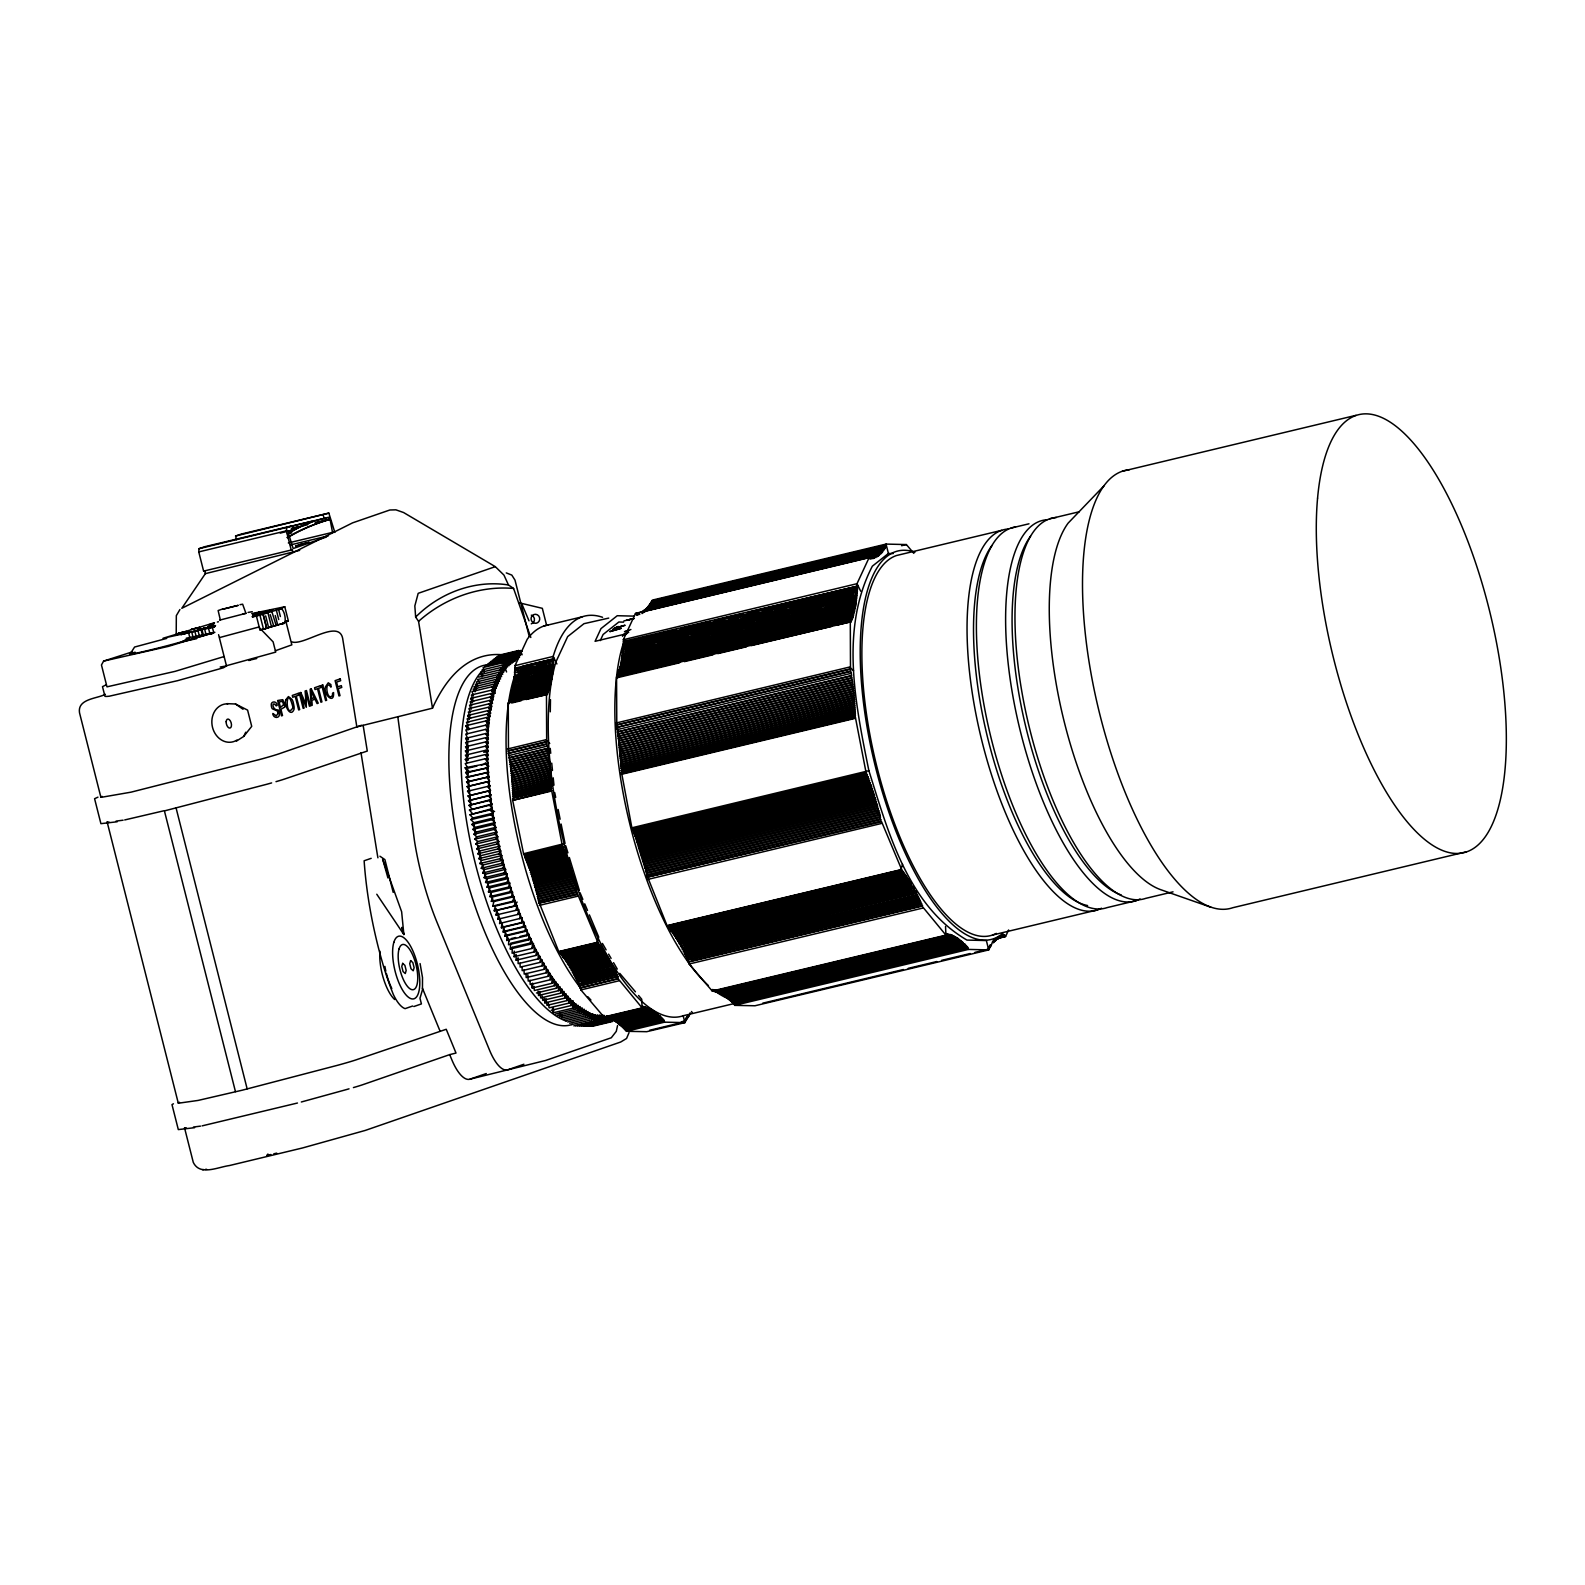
<?xml version="1.0" encoding="UTF-8"?>
<svg xmlns="http://www.w3.org/2000/svg" width="1585" height="1585" viewBox="0 0 1585 1585"><rect width="100%" height="100%" fill="white"/><g stroke="black" fill="none" stroke-linecap="round" stroke-linejoin="round"><path stroke-width="1.5" d="M516.135 960.193L518.097 957.815L518.136 963.66L538.226 958.866L538.187 953.001L536.205 955.379L516.135 960.193L516.155 954.447L514.115 956.706L514.214 951.099M536.205 955.379L536.225 949.653L534.185 951.911L514.115 956.706M546.468 693.834L546.667 741.621L508.468 750.755L508.27 702.967L547.499 694.408L546.944 692.645L508.745 701.798L509.32 703.542L508.27 702.967M534.185 951.911L534.284 946.285L532.184 948.424L512.094 953.219L512.371 947.355L532.441 942.56L532.184 948.424L533.57 943.729M850.293 621.082L850.491 668.87L616.783 724.84L616.565 677.053L851.323 621.677L850.769 619.913L617.06 675.864L617.615 677.627L679.628 662.768M550.272 711.823L550.47 699.639M571.789 1024.544L591.859 1019.749L591.958 1014.142L593.919 1021.057L573.829 1025.852M974.973 952.367L989.298 948.959L988.545 947.592L988.723 949.91L968.395 949.415L967.623 947.018L967.425 948.345L733.697 1004.315L733.914 1002.968L734.667 1005.365L754.995 1005.762L988.723 949.91L986.365 940.539L966.949 940.083C907.65 905.471 888.254 832.066 868.877 770.706C855.504 704.394 839.693 629.304 872.344 566.182L888.412 553.462L893.266 553.561M569.728 1023.236L589.818 1018.442L589.977 1012.874L591.859 1019.749M567.688 1021.949L587.758 1017.134L587.995 1011.606L589.818 1018.442M565.627 1020.641L585.697 1015.827L586.014 1010.358L587.758 1017.134M510.311 948.979L510.647 943.253L530.717 938.459L530.381 944.184L510.311 948.979L512.371 947.355M563.567 1019.333L583.656 1014.519L584.033 1009.09L585.697 1015.827M506.744 940.48L526.814 935.685L527.27 930.256L507.18 935.051L506.744 940.48L508.924 939.152L508.527 944.739L528.597 939.925L528.994 934.358L520.078 936.477M561.823 1014.44L561.526 1018.026L581.596 1013.211L582.052 1007.822L583.656 1014.519M533.927 986.326L534.363 990.506L554.433 985.711L553.799 979.431L552.333 983.235L532.263 988.03L532.699 983.116M552.769 978.321L552.333 983.235L551.818 976.538L550.312 979.748L530.242 984.543L529.945 980.184M504.941 936.24L505.457 930.95L525.546 926.135L525.031 931.445L504.941 936.24L507.18 935.051M559.822 1013.152L559.465 1016.718L579.555 1011.904L580.07 1006.574L581.596 1013.211M503.158 932L503.733 926.849L523.803 922.034L523.228 927.185L503.158 932L505.457 930.95M557.425 1015.41L577.495 1010.616L578.089 1005.306L579.555 1011.904M555.364 1014.103L575.434 1009.308L576.108 1004.058L577.495 1010.616M501.375 927.74L502.009 922.747L499.592 923.5L500.285 918.646L497.789 919.26L498.562 914.545L496.006 915.001L496.818 910.444L516.908 905.629L516.096 910.206L518.632 909.731L517.879 914.446L520.356 913.832L519.662 918.706L522.079 917.933L521.445 922.945L501.375 927.74L503.733 926.849M553.799 1009.328L553.304 1012.795L573.394 1008.001L574.107 1002.79L575.434 1009.308M576.742 889.997L538.543 899.131L538.286 900.914L576.464 891.761L575.672 885.559L537.473 894.713L530.579 870.858L525.111 857.743L525.348 856.475L563.547 847.341L563.289 848.589L525.111 857.743M576.207 887.778L538.028 896.912L537.473 894.713M538.543 899.131L538.028 896.912M575.672 885.559L574.285 882.825L536.106 891.979M880.567 817.266L646.858 873.216L646.581 874.979L880.289 819.029L879.497 812.828L645.788 868.778L638.874 844.924L633.406 831.808L633.663 830.56L867.371 774.589L867.114 775.858L633.406 831.808M880.032 815.047L646.323 870.997L645.788 868.778M646.858 873.216L646.323 870.997M879.497 812.828L878.13 810.093L644.402 866.044M538.781 903.153L539.058 901.35L577.237 892.216L576.98 894.019L538.781 903.153L577.733 894.435L597.822 942.223L597.981 943.967L559.782 953.1L559.624 951.357L597.822 942.223M589.382 914.882L598.714 937.032L597.03 942.699L558.851 951.812L539.554 903.569M574.285 882.825L573.116 878.407L534.918 887.541M647.096 877.218L647.354 875.435L881.082 819.485L880.804 821.268L647.096 877.218L881.577 821.704L901.647 869.491L901.806 871.235L668.077 927.185L667.939 925.442L901.647 869.491M902.539 864.3L900.855 869.967L667.166 925.898L647.849 877.654M878.13 810.093L876.941 805.655L643.233 861.606M573.116 878.407L572.502 876.188L534.303 885.341M683.115 1015.609L684.898 1022.642L664.551 1022.147L663.798 1019.769L663.58 1021.097L625.401 1030.23L625.599 1028.903L626.372 1031.3L646.7 1031.696L684.898 1022.642L685.255 1019.333L686.008 1020.7L681.253 1021.83M876.941 805.655L876.327 803.456L642.618 859.407M572.502 876.188L571.868 873.989L533.669 883.142M876.327 803.456L875.693 801.257L641.984 857.208M571.868 873.989L571.234 871.809L533.036 880.943M875.693 801.257L875.059 799.078L641.331 855.028M571.234 871.809L570.56 869.63L532.382 878.783M663.58 1021.097L662.827 1018.719L662.609 1020.066L624.431 1029.2L624.648 1027.872L625.401 1030.23M967.425 948.345L966.652 945.987L966.454 947.335L732.726 1003.285L732.944 1001.938L733.697 1004.315M875.059 799.078L874.405 796.898L640.677 852.849M570.56 869.63L569.907 867.47L531.708 876.604M874.405 796.898L873.731 794.719L640.023 850.689M569.907 867.47L569.213 865.311L531.034 874.445M873.731 794.719L873.038 792.579L639.33 848.53M662.609 1020.066L661.876 1017.728L661.658 1019.076L623.46 1028.229L623.678 1026.882L624.431 1029.2M966.454 947.335L965.701 944.997L965.483 946.344L731.755 1002.295L731.993 1000.947L732.726 1003.285M569.213 865.311L568.52 863.171L530.321 872.305M873.038 792.579L872.344 790.439L638.636 846.39M568.52 863.171L567.806 861.031L529.628 870.185M661.658 1019.076L660.905 1016.778L660.687 1018.125L622.489 1027.278L622.727 1025.911L623.46 1028.229M964.512 945.393L962.828 942.243L962.59 943.63L728.862 999.58L729.12 998.193L729.833 1000.432L964.75 944.046L964.512 945.393L730.804 1001.344L731.022 999.996L731.755 1002.295M872.344 790.439L871.631 788.3L637.923 844.25M567.806 861.031L567.093 858.931L528.895 868.065M871.631 788.3L870.918 786.18L637.21 842.15M659.717 1017.233L658.052 1014.142L657.795 1015.529L619.596 1024.683L619.854 1023.296L620.567 1025.495L659.954 1015.866L659.717 1017.233L621.518 1026.367L621.756 1025L622.489 1027.278M729.833 1000.432L730.071 999.065L730.804 1001.344M567.093 858.931L566.36 856.831L528.162 865.965M870.918 786.18L870.185 784.099L636.477 840.05M620.567 1025.495L620.805 1024.128L621.518 1026.367M566.36 856.831L565.607 854.751L527.409 863.884M551.204 1010.319L571.293 1005.524L572.106 1000.967L573.394 1008.001L573.057 1000.63M870.185 784.099L869.432 781.999L635.724 837.95M962.59 943.63L961.877 941.411L961.62 942.798L727.911 998.748L728.149 997.361L728.862 999.58M565.607 854.751L564.854 852.671L526.656 861.824M869.432 781.999L868.679 779.939L634.951 835.889M657.795 1015.529L657.082 1013.35L656.824 1014.757L618.645 1023.89L618.903 1022.484L619.596 1024.683M961.62 942.798L960.926 940.618L960.668 942.005L726.94 997.956L727.198 996.569L734.37 994.845M564.854 852.671L564.082 850.63L525.883 859.763M868.679 779.939L867.906 777.898L634.198 833.849M656.824 1014.757L656.15 1012.597L655.873 1014.004L617.674 1023.157L617.952 1021.731L618.645 1023.89M960.668 942.005L959.975 939.865L959.698 941.272L725.989 997.223L726.247 995.816L726.94 997.956M655.873 1014.004L655.199 1011.884L654.922 1013.31L616.723 1022.444L617.001 1021.017L617.674 1023.157M959.698 941.272L959.024 939.132L958.747 940.559L725.038 996.509L725.316 995.083L725.989 997.223M564.082 850.63L563.289 848.589M654.922 1013.31L654.248 1011.21L653.971 1012.637L615.773 1021.79L616.07 1020.344L616.723 1022.444M953.318 939.608L958.093 938.459L957.796 939.905L724.087 995.856L724.365 994.409L725.038 996.509M867.906 777.898L867.114 775.858M548.351 1003.265L549.103 1007.842L569.173 1003.047L570.065 998.57L571.293 1005.524M653.971 1012.637L653.317 1010.576L653.02 1012.023L614.841 1021.176L615.119 1019.71L615.773 1021.79M957.796 939.905L957.142 937.825L956.845 939.291L723.136 995.241L723.434 993.775L724.087 995.856M653.02 1012.023L652.386 1009.982L652.089 1011.448L613.89 1020.601L614.188 1019.115L614.841 1021.176M956.845 939.291L956.211 937.25L955.913 938.716L722.205 994.667L722.502 993.201L723.136 995.241M652.089 1011.448L651.455 1009.427L651.138 1010.913L612.959 1020.066L613.256 1018.58L613.89 1020.601M955.913 938.716L955.279 936.695L954.982 938.181L721.254 994.132L721.571 992.646L722.205 994.667M651.138 1010.913L650.524 1008.912L650.207 1010.418L612.028 1019.571L612.325 1018.065L612.959 1020.066M954.051 937.686L953.437 935.725L953.12 937.25L719.392 993.201L719.709 991.675L720.323 993.636L954.051 937.686L954.348 936.18L954.982 938.181M649.295 1009.982L648.681 1008.04L648.364 1009.566L610.166 1018.719L610.502 1017.174L611.097 1019.115L649.295 1009.982L649.592 1008.456L650.207 1010.418M525.348 856.475L523.565 853.74L512.688 800.366L551.639 790.499L550.887 789.251L512.688 798.384L513.461 799.652M524.318 855.722L562.497 846.588L551.639 790.499M633.663 830.56L631.88 827.806L621.756 773.718L855.484 717.767L854.711 716.499L621.003 772.47L621.756 773.718M648.364 1009.566L647.77 1007.644L647.453 1009.209L609.254 1018.362L609.591 1016.797L610.166 1018.719M714.855 991.596L715.192 989.991L715.746 991.834L949.474 935.883L948.028 933.823L947.691 935.467L713.963 991.417L714.32 989.773L714.855 991.596L951.614 934.912L951.277 936.477L717.569 992.428L717.886 990.863L718.481 992.785L952.189 936.834L952.526 935.289L953.12 937.25M718.481 992.785L718.798 991.239L719.392 993.201M632.613 829.807L866.321 773.856L855.484 717.767M647.453 1009.209L645.967 1007.03L645.63 1008.615L607.451 1017.768L607.788 1016.163L608.343 1018.046L647.215 1009.031M608.343 1018.046L608.68 1016.46L609.254 1018.362M584.984 1026.109L605.074 1021.315L604.777 1017.134L642.975 1008.06L643.332 1006.396L643.867 1008.199L605.668 1017.352M643.867 1008.199L644.203 1006.554L644.738 1008.397L606.56 1017.53M644.738 1008.397L645.095 1006.772L645.63 1008.615M947.691 935.467L947.156 933.664L946.8 935.328L713.091 991.279L713.448 989.615L713.963 991.417M949.474 935.883L949.811 934.278L950.366 936.16L716.658 992.111M950.366 936.16L950.703 934.575L951.277 936.477M546.29 1000.848L547.003 1005.365L567.073 1000.571L568.044 996.173L569.173 1003.047M617.595 1025.455L616.268 1031.379L611.295 1037.759L545.656 1060.464L470.012 1079.167A38.535 13.928 76.5 0 1 451.765 1059.632L449.704 1054.619L362.886 1084.655A48.323 1.605 -14.2 0 1 353.415 1087.587M494.223 910.761L495.273 906.105L515.343 901.31L514.293 905.966L494.223 910.761L496.818 910.444M642.975 1008.06L642.46 1006.277L642.103 1007.882L603.925 1016.956L604.281 1015.41L604.796 1017.194M629.027 1032.667L626.57 1038.472L620.726 1041.999L365.283 1130.422L302.537 1147.956L229.528 1165.53C217.64 1167.135 199.829 1176.169 193.271 1162.34L184.573 1128.005M946.8 935.328L946.285 933.545L945.928 935.15L712.22 991.021L712.576 989.496L713.091 991.279M567.073 1000.571L566.004 993.775L564.973 998.094L544.883 1002.889L545.933 998.59M492.776 906.045L493.886 901.548L513.956 896.734L512.866 901.231L492.776 906.045L495.273 906.105M491.35 901.31L492.479 896.971L512.569 892.177L511.42 896.516L491.35 901.31L493.886 901.548M542.169 996.014L542.783 1000.412L562.853 995.618L563.963 991.398L564.973 998.094M540.109 993.577L540.683 997.936L560.753 993.141L561.942 989L562.853 995.618M489.904 896.595L491.092 892.414L511.182 887.62L509.974 891.78L489.904 896.595L492.479 896.971M560.753 993.141L559.901 986.603L558.653 990.665L538.563 995.459L539.831 991.417M488.457 891.88L489.706 887.858L509.776 883.043L508.547 887.065L488.457 891.88L491.092 892.414M487.031 887.144L488.319 883.301L508.389 878.486L507.101 882.35L487.031 887.144L489.706 887.858M536.463 992.983L556.553 988.188L557.861 984.206L558.653 990.665M554.433 985.711L555.84 981.808L556.553 988.188M485.585 882.429L486.932 878.724L507.002 873.929L505.674 877.614L485.585 882.429L488.319 883.301M484.158 877.694L485.545 874.167L505.615 869.353L504.228 872.899L484.158 877.694L486.932 878.724M482.712 872.978L484.158 869.61L504.228 864.796L502.782 868.164L482.712 872.978L485.545 874.167M602.558 617.298A209.418 75.684 76.5 0 0 553.185 656.428L553.858 658.805L515.66 667.959L515.006 665.66L527.191 639.31A209.418 75.684 76.5 0 1 548.271 624.866M481.265 868.263L482.751 865.034L502.841 860.239L501.355 863.449L481.265 868.263L484.158 869.61M676.438 629.463L623.955 642.024L623.321 639.726L635.486 613.395L874.841 556.058L875.792 557.623L876.366 555.265L641.885 611.632L642.083 613.573M600.239 640.637L603.092 634.495L618.843 622.013L623.598 622.132M625.441 639.666L622.509 646.026A202.325 73.128 76.5 0 0 708.416 985.573M993.636 939.41L1005.564 936.557L1008.615 929.979M236.442 741.126L243.714 736.431L245.754 732.211M527.845 974.636L528.221 981.075L548.311 976.261L549.856 973.19L550.312 979.748M129.95 654.288L134.586 647.037L166.722 638.398M526.002 973.368L526.2 977.588L546.29 972.794L547.915 969.822L548.311 976.261M132.407 651.831L103.6 661.104L101.46 664.987L106.987 686.84L175.123 671.347L224.119 656.547M479.839 863.528L481.582 860.397L501.672 855.603L499.909 858.733L479.839 863.528L482.751 865.034M524.021 969.98L524.199 974.101L544.269 969.307L545.973 966.454L546.29 972.794M481.582 860.397L478.848 858.654L480.631 855.682L500.702 850.887L497.928 848.966L477.858 853.78L480.631 855.682M478.848 858.654L498.918 853.839L500.702 850.887M522.059 966.573L522.178 970.634L542.248 965.82L544.012 963.105L544.269 969.307M477.858 853.78L479.68 850.986L499.75 846.172L496.937 844.092L476.867 848.906L479.68 850.986M497.928 848.966L499.75 846.172M299.664 550.371L205.357 573.651L181.799 608.303L352.603 522.852L389.851 509.994L395.913 509.835L403.581 512.53L495.293 566.657L503.951 575.097L508.468 584.964L513.58 588.451L530.817 637.487M520.078 963.165L520.157 967.147L540.247 962.353L542.07 959.737L542.248 965.82M476.867 848.906L478.71 846.271L498.799 841.457L495.946 839.218L475.876 844.012L478.71 846.271M496.937 844.092L498.799 841.457M267.924 1154.019L266.755 1155.623L270.876 1154.514M517.146 902.063L514.293 905.966L516.908 905.629M475.876 844.012L477.759 841.556L497.829 836.741L494.956 834.344L474.886 839.139L477.759 841.556M495.946 839.218L497.829 836.741M538.226 958.866L540.128 956.369L540.247 962.353M243.714 736.431L251.718 726.346L247.597 710.12L235.511 703.998L226.972 703.661M257.662 613.87L258.85 613.435L252.629 615.416M474.886 839.139L476.808 836.84L496.878 832.026L493.965 829.45L473.895 834.265L476.808 836.84M494.956 834.344L496.878 832.026M473.895 834.265L475.837 832.125L495.927 827.33L492.975 824.576L472.905 829.391L475.837 832.125M493.965 829.45L495.927 827.33M1104.19 485.624L1068.112 523.149A195.847 70.79 76.5 0 0 1064.704 723.671A195.847 70.79 76.5 0 0 1160.874 889.74L1210.861 907.214M179.917 609.532L176.331 615.634L176.212 635.03M472.905 829.391L474.886 827.41L494.956 822.615L491.984 819.703L471.914 824.497L474.886 827.41M492.975 824.576L494.956 822.615M512.569 792.341L550.748 783.188L551.54 784.535L513.362 793.689L512.569 792.341L551.481 782.514L550.669 781.147L512.49 790.281L513.282 791.648M512.629 794.382L550.807 785.229L551.6 786.556L513.401 795.69L513.362 793.689M512.668 796.383L550.847 787.25L551.639 788.538L513.441 797.671L513.401 795.69M620.864 766.407L854.592 710.456L855.385 711.804L621.657 767.754L620.864 766.407L855.306 709.783L854.493 708.416L620.785 764.366L621.597 765.733M620.924 768.448L854.652 712.497L855.424 713.805L621.716 769.755L621.657 767.754M620.963 770.468L854.691 714.518L855.464 715.806L621.736 771.756L621.716 769.755M512.49 790.281L551.382 780.474L550.57 779.067L512.391 788.22L513.203 789.607M620.785 764.366L855.207 707.742L854.394 706.335L620.686 762.286L621.498 763.693M512.391 788.22L551.283 778.413L550.451 776.987L512.272 786.12L513.084 787.547M620.686 762.286L855.108 705.682L854.295 704.255L620.567 760.206L621.399 761.632M512.272 786.12L551.144 776.333L550.312 774.887L512.133 784.02L512.965 785.486M620.567 760.206L854.989 703.601L854.156 702.155L620.428 758.106L621.261 759.552M580.031 988.01L618.229 978.876L617.952 976.479L579.753 985.612L580.031 988.01L616.407 978.916M618.229 978.876L642.103 1007.882L641.707 999.204L638.577 995.499M688.346 962.095L922.054 906.125L921.777 903.727L688.068 959.678L689.178 963.997L712.22 991.021M922.054 906.125L945.928 935.15L945.532 926.452M512.133 784.02L551.005 774.253L550.173 772.767L511.975 781.9L512.807 783.386M620.428 758.106L854.83 701.501L853.998 700.035L620.27 755.986L621.122 757.452M511.975 781.9L550.847 772.133L549.995 770.627L511.796 779.78L512.648 781.286M620.27 755.986L854.672 699.401L853.82 697.895L620.111 753.846L620.963 755.352M511.796 779.78L550.669 770.013L549.797 768.487L511.598 777.641L512.47 779.166M620.111 753.846L854.493 697.281L853.622 695.756L619.913 751.706L620.765 753.232M511.598 777.641L550.451 767.893L549.579 766.328L511.4 775.481L512.272 777.026M619.913 751.706L854.295 695.161L853.423 693.596L619.695 749.546L620.567 751.112M577.455 982.423L615.654 973.289L615.376 970.971L577.198 980.124L579.753 985.612M579.179 986.128L617.952 976.479M687.494 960.193L921.202 904.242L920.925 901.885L687.216 957.835L688.068 959.678M263.368 629.225L266.518 628.373L263.268 614.227L252.887 616.961M511.4 775.481L550.233 765.753L549.361 764.168L511.162 773.302L512.054 774.887M471.914 824.497L473.935 822.714L494.005 817.9L490.993 814.829L470.923 819.623L473.935 822.714M491.984 819.703L494.005 817.9M619.695 749.546L854.077 693.002L853.186 691.417L619.477 747.367L620.349 748.952M511.162 773.302L549.995 763.594L549.103 761.989L510.925 771.122L511.816 772.727M619.477 747.367L853.839 690.862L852.928 689.237L619.22 745.188L620.111 746.812M578.327 984.265L617.1 974.616L617.377 976.994M686.622 958.331L920.35 902.38L920.073 900.042L686.364 955.993L687.216 957.835M510.925 771.122L549.757 761.434L548.846 759.79L510.647 768.943L511.559 770.568M619.22 745.188L853.582 688.683L852.671 687.058L618.962 743.008L619.874 744.633M291.739 641.826C303.547 646.581 340.458 616.823 342.915 640.043L356.843 726.881L432.487 708.178L418.559 621.34L415.646 617.08C439.659 592.909 474.45 579.654 508.468 584.964M510.647 768.943L549.48 759.255L548.549 757.59L510.37 766.744L511.281 768.388M618.962 743.008L853.305 686.523L852.393 684.859L618.665 740.809L619.596 742.473M615.654 973.289L616.525 975.132M685.77 956.508L919.478 900.557L919.201 898.239L685.493 954.19L686.364 955.993M510.37 766.744L549.183 757.075L548.252 755.391L510.073 764.525L511.004 766.209M618.665 740.809L853.007 684.324L852.076 682.64L618.368 738.59L619.299 740.274M576.583 980.62L614.762 971.466L614.505 969.188L576.306 978.341L577.198 980.124M684.879 954.685L918.607 898.735L918.329 896.456L684.621 952.407L685.493 954.19M510.073 764.525L548.885 754.876L547.934 753.172L509.736 762.306L510.687 764.029M618.368 738.59L852.71 682.144L851.759 680.44L618.051 736.391L619.002 738.095M470.923 819.623L472.964 817.999L493.054 813.184L490.003 809.935L469.933 814.749L472.964 817.999M490.993 814.829L493.054 813.184M575.692 978.837L613.89 969.683L613.633 967.444L575.434 976.578L576.306 978.341M684.007 952.902L917.715 896.952L917.457 894.693L683.729 950.663L684.621 952.407M509.736 762.306L548.549 752.677L547.598 750.953L509.399 760.087L510.37 761.83M618.051 736.391L852.373 679.945L851.422 678.202L617.714 734.152L618.665 735.896M530.381 944.184L532.441 942.56M574.8 977.073L612.999 967.92L612.741 965.721L574.543 974.854L575.434 976.578M683.115 951.139L916.823 895.188L916.566 892.969L682.858 948.92L683.729 950.663M509.399 760.087L548.212 750.478L547.241 748.714L509.043 757.868L510.013 759.611M617.714 734.152L852.037 677.746L851.066 675.983L617.358 731.933L618.328 733.697M418.559 621.34C444.355 598.357 478.928 585.459 513.58 588.451M609.452 964.591L573.651 973.15L574.543 974.854M573.909 975.35L612.741 965.721M680.381 946.027L914.109 890.077L913.871 887.957L680.143 943.907L682.858 948.92M682.204 949.415L916.566 892.969M509.043 757.868L547.855 748.259L547.479 746.059L546.468 744.257L508.29 753.39L509.657 757.412M617.358 731.933L851.68 675.527L851.303 673.308L850.313 671.505L616.585 727.456L617.972 731.477M624.014 634.773L627.184 633.386M608.561 962.907L572.76 971.486L573.651 973.15M572.997 973.646L611.85 964.017L612.087 966.196M681.312 947.711L915.674 891.265L915.932 893.464M572.086 971.962L610.284 962.828L610.027 960.688L571.848 969.842L572.76 971.486M610.284 962.828L611.196 964.492M914.109 890.077L915.02 891.761M571.175 970.317L609.353 961.184L609.115 959.083L570.937 968.217L571.848 969.842M910.563 886.907L679.232 942.302L680.143 943.907M679.47 944.383L913.871 887.957M255.165 614.267L253.937 614.643L256.255 614.128M570.243 968.712L608.422 959.559L608.204 957.498L570.006 966.632L570.937 968.217M909.651 885.322L678.321 940.717L679.232 942.302M678.538 942.778L912.94 886.352L913.178 888.432M528.597 939.925L530.717 938.459M508.29 753.39L547.083 743.841L546.072 742.018L507.874 751.151L508.884 752.974M616.585 727.456L850.907 671.109L849.897 669.266L616.189 725.217L617.179 727.059M569.312 967.127L607.491 957.974L607.273 955.953L569.094 965.087L570.006 966.632M677.607 941.193L911.335 885.242L911.098 883.202L677.389 939.152L678.321 940.717M911.335 885.242L912.267 886.827M568.381 965.562L606.56 956.429L606.342 954.428L568.163 963.561L569.094 965.087M907.789 882.251L676.458 937.646L677.389 939.152M676.676 939.647L911.098 883.202M603.033 953.496L567.232 962.075L568.163 963.561M567.43 964.056L606.342 954.428M674.794 936.636L908.502 880.685L908.304 878.744L674.596 934.694L676.458 937.646M675.745 938.122L910.186 881.676L910.404 883.697M602.082 952.05L566.281 960.609L567.232 962.075M566.499 962.57L605.411 952.942L605.629 954.903M908.502 880.685L909.453 882.171M565.548 961.104L603.726 951.971L603.528 950.049L565.35 959.183L566.281 960.609M603.726 951.971L604.678 953.417M673.843 935.19L907.551 879.219L907.353 877.317L673.645 933.268L674.596 934.694M564.597 959.678L602.775 950.544L602.597 948.662L564.399 957.796L565.35 959.183M672.892 933.763L906.6 877.813L906.422 875.93L672.694 931.881L673.645 933.268M559.782 953.1L598.773 943.432L598.932 945.215L560.753 954.348L560.595 952.585M560.753 954.348L599.724 944.7L599.903 946.483L561.704 955.636L561.546 953.833M562.675 956.944L600.854 947.81L600.695 945.987L562.497 955.121L562.675 956.944L601.646 947.295L601.824 949.157L563.626 958.311L563.448 956.448M668.077 927.185L902.618 870.7L902.776 872.483L669.048 928.434L668.89 926.65M669.048 928.434L903.569 871.948L903.727 873.751L670.019 929.702L669.841 927.899M670.97 931.029L904.698 875.078L904.52 873.236L670.812 929.186L670.97 931.029L905.471 874.563L905.649 876.426L671.941 932.376L671.763 930.514M526.814 935.685L528.994 934.358M222.514 609.016L218.136 610.542L220.275 619.735M214.688 626.551L207.813 628.254L215.025 626.214L212.865 626.947M211.122 634.297L213.599 632.811L181.423 641.866L196.619 638.676M239.989 604.678L242.644 604.202L245.933 613.336L219.582 620.151M280.387 616.525L278.603 609.492C284.052 603.845 288.371 626.194 282.15 623.539L283.14 623.361L260.297 629.958M281.654 608.68L279.911 609.036L284.785 606.778L288.331 620.825L285.399 621.914L287.083 621.578M286.687 621.815L282.863 623.301M218.591 634.693L226.496 665.918L223.426 667.78L177.48 680.698L109.345 696.191A145.404 4.814 -14.2 0 1 104.868 696.013L102.49 686.642L106.274 684.799M252.193 616.723L258.93 614.841L252.926 616.169M199.492 627.442L191.27 629.404M469.933 814.749L492.341 808.568L489.527 805.239L469.457 810.054L472.271 813.363M492.341 808.568L490.003 809.935L494.579 811.52M525.031 931.445L527.27 930.256M469.457 810.054L491.885 804.011L489.052 800.544L468.982 805.358L471.795 808.826M489.527 805.239L491.885 804.011M173.419 1103.794L171.992 1104.626L178.312 1129.59L194.618 1127.688M523.228 927.185L525.546 926.135M468.982 805.358L491.409 799.474L488.576 795.848L468.506 800.643L471.339 804.288M489.052 800.544L491.409 799.474M260.158 612.325C254.749 613.752 267.389 610.383 260.534 612.365M196.976 630.137L209.2 627.066L197.867 629.919M208.626 627.482L215.54 625.58M211.498 626.491L209.557 627.224L214.114 626.016M198.997 629.483L197.907 629.879L201.117 628.987M252.728 614.445L257.463 613.177L252.748 614.168M468.506 800.643L490.954 794.937L488.101 791.133L468.031 795.947L470.884 799.751M488.576 795.848L490.954 794.937M521.445 922.945L523.803 922.034M97.953 797.156L94.585 798.701L100.905 823.665L117.211 821.763M252.867 615.594L257.622 614.207L252.867 615.416M255.918 614.722L252.986 615.594M292.948 552.412L292.274 549.777L203.613 571.115L198.759 551.917L199.036 548.687L204.643 546.746L292.294 525.764L293.245 529.509L288.747 531.054A137.697 128.306 70.9 0 0 280.268 533.135M236.541 539.772L235.59 536.027L241.197 534.086L328.848 513.104L334.851 532.441M292.294 525.764L286.687 527.706L286.39 530.935L291.264 550.134L292.274 549.777M235.59 536.027L328.848 513.104M199.036 548.687L328.689 517.245L329.264 519.504A209.814 195.51 70.9 0 0 287.4 537.751M290.947 530.301L291.521 532.56L288.51 533.61L293.166 548.549L326.451 537.018M287.083 537.414A209.814 195.51 70.9 0 1 327.045 520.276L330.056 519.226L332.533 532.461M203.613 571.115L204.624 570.758L205.357 573.651M296.435 545.656L295.484 545.993L309.333 542.308L298.178 545.062L300.892 544.507M184.494 631.88L179.64 633.049M186.554 631.385L184.355 631.821M257.166 614.564L264.556 612.543L262.258 613.058M266.438 612.028L272.144 610.681L264.338 612.781M105.383 694.289C97.339 698.727 77.209 698.609 79.527 712.834L100.846 797.116M495.293 566.657L418.182 593.325L414.834 605.926L415.646 617.08M250.291 660.053L248.904 660.529M256.77 658.508L249.776 660.133M361.499 725.276L279.158 753.767A48.323 1.605 -14.2 0 1 260.435 759.294L131.02 792.163L102.688 797.077A48.323 1.605 -14.2 0 1 102.094 796.383M363.143 725.316L367.284 751.052L285.478 778.73A48.323 1.605 -14.2 0 1 276.008 781.663M371.187 858.337L364.134 860.774A188.318 68.056 76.5 0 0 384.442 969.307A141.085 50.997 76.5 0 0 393.298 994.389A34.612 12.502 76.5 0 0 405.106 1008.635L412.655 1006.019M868.877 770.706L631.88 827.806M413.863 1006.534L421.412 1003.919L419.985 998.273L422.462 989.793L422.502 977.529L420.084 963.581M449.704 1054.619L456.005 1053.054L446.237 1029.279L356.566 1059.691A48.323 1.605 -14.2 0 1 337.843 1065.219L242.307 1090.183L198.105 1100.426L180.096 1102.982A48.323 1.605 -14.2 0 1 179.501 1102.288M470.012 1079.167L486.278 1073.54M523.902 1064.248L507.834 1069.816A38.535 13.928 76.5 0 1 489.587 1050.28L437.183 922.728A140.253 50.7 76.5 0 1 414.537 841.298L397.815 716.757M268.578 1155.306L269.688 1154.93M632.237 618.923L627.581 620.052M219.582 637.566L258.731 627.046L273.115 641.866L275.711 652.109L226.695 665.66M259.722 612.404C249.974 614.584 267.905 610.364 258.355 612.88M179.244 634.079L176.688 634.614L186.396 632.256L183.028 632.99M196.322 628.135L191.27 629.423M204.782 628.116L203.554 628.433L205.436 628.135M264.18 611.949L260.594 613.038L266.399 611.592L259.722 613.098M468.031 795.947L490.498 790.4L487.625 786.437L490.042 785.863L487.15 781.742L467.06 786.556L469.952 790.657L467.555 791.252L470.428 795.195M488.101 791.133L490.498 790.4M260.614 613.732L261.941 613.316L259.524 613.831L261.505 613.256M213.717 624.648L208.011 626.63L211.439 626.035M271.491 626.867L267.924 612.82L262.813 614.247M275.354 650.761L291.838 644.857L285.914 621.459L288.331 620.825L286.469 621.161M214.53 626.967L163.017 638.26L214.49 622.746M209.557 627.224L212.766 626.352M271.629 782.911A48.323 1.605 -14.2 0 1 266.755 784.278L165.375 810.648M177.48 634.357L181.958 633.247M209.022 627.759L210.805 627.284M256.493 613.514L255.284 613.831M301.328 1101.991L344.163 1090.203A48.323 1.605 -14.2 0 0 349.037 1088.836M252.451 616.605L254.69 615.99M267.172 612.028C260.99 613.791 273.829 610.483 267.29 612.127M628.71 632.336L624.232 633.941L622.489 636.298M297.465 1103.021L202.127 1125.865M196.659 628.254L199.512 627.422M256.116 614.207C261.069 612.84 248.845 615.832 255.086 614.425M214.371 623.202L209.814 624.431M278.722 619.537L276.345 610.166L279.594 609.314L278.603 609.492M282.506 623.559L280.803 624.054M213.579 623.737C215.322 623.361 207.576 624.946 213.163 623.876M275.275 615.535L277.652 624.906L280.169 624.252M276.147 625.461L271.827 611.533L276.345 610.166M277.851 624.966L268.618 627.62L265.666 615.911M257.919 612.88L254.908 613.553L258.276 612.801M255.542 614.168L258.731 613.395L253.382 614.306M179.858 633.921L177.679 634.396M267.33 612.9L271.827 611.533M217.383 622.033L218.453 621.756M255.839 614.247L254.095 614.643M268.519 627.779L264.953 628.71M266.954 612.226L264.814 612.761M515.006 665.66L553.185 656.428L556.89 663.976M507.517 748.992L545.676 739.799L549.737 743.484M293.146 525.745L312.106 521.207M292.155 528.3L299.268 526.596M315.851 522.634L330.056 519.226M291.363 528.578L307.946 524.615M315.039 522.911L329.264 519.504M198.759 551.917L287.42 530.579M288.331 542.942L333.345 532.184M290.471 544.923L328.372 535.849M183.919 631.979L178.015 633.425L183.067 632.375M1122.299 471.28L1356.027 415.329M544.031 625.976L582.21 616.823M885.48 545.042L885.678 547.4L884.925 546.033L651.197 601.983L651.97 603.35L651.772 600.992L885.48 545.042L886.233 546.389L886.035 544.091L906.382 544.566L913.852 553.383M884.351 546.983L884.549 549.282L883.756 547.915L650.048 603.865L650.821 605.232L650.623 602.934L884.351 546.983L885.123 548.351L884.925 546.033M649.632 606.976L649.434 604.737L883.162 548.786L883.955 550.173L883.756 547.915M882.548 549.619L648.82 605.569L649.018 607.768L648.186 606.362L881.914 550.411L882.726 551.818L883.162 548.786M901.607 545.716L906.382 544.566M881.914 550.411L882.092 552.59L881.26 551.164L647.552 607.114L648.384 608.541L648.186 606.362M880.606 551.877L880.784 553.997L879.933 552.551L646.205 608.501L647.076 609.948L646.878 607.828L880.606 551.877L881.458 553.323L881.26 551.164M879.239 553.185L645.531 609.135L645.709 611.196L644.818 609.71L878.546 553.759L879.417 555.245L879.933 552.551M877.832 554.314L878.011 556.315L877.099 554.809L643.391 610.76L644.303 612.266L644.104 610.265L877.832 554.314L878.724 555.8L878.546 553.759M636.318 613.316L637.348 615.02L637.15 613.217L873.295 556.672L874.266 558.277L874.841 556.058M1001.661 530.341L896.496 555.523A195.847 70.79 76.5 0 0 878.744 774.015A195.847 70.79 76.5 0 0 996.331 933.387M1011.012 528.102L1028.982 523.803M1049.567 518.87L1079.286 511.757M498.562 655.338L518.632 650.524L520.296 654.744M500.424 655.378L520.494 650.563L522.119 654.783M497.016 656.547L517.106 651.752L519.484 657.418L518.632 650.524L519.84 655.279M502.286 655.417L522.357 650.603M517.522 652.267L521.98 651.197M495.491 657.775L515.561 652.961L517.998 658.587L517.106 651.752M493.945 658.984L514.015 654.189L516.512 659.776L515.561 652.961M492.4 660.212L512.49 655.398L515.026 660.945L510.568 662.015M490.855 661.44L510.945 656.626L513.54 662.134L512.49 655.398M489.329 662.649L509.399 657.854L512.054 663.303L510.945 656.626M487.784 663.877L507.854 659.063L510.568 664.491L509.399 657.854M630.889 629.522L624.47 631.702L628.631 630.711M486.238 665.086L506.328 660.291L509.082 665.66L507.854 659.063M484.713 666.314L504.783 661.5L507.596 666.849L506.328 660.291M626.016 633.901L595.088 641.311L600.973 628.611L617.258 615.713L634.139 616.129M482.058 669.94L502.128 665.125L504.822 669.762L503.238 662.728L483.167 667.523L484.217 672.218M482.038 676.914L480.929 672.337L501.018 667.523L503.753 672.08L502.128 665.125M623.321 639.726L857.01 583.696L869.194 557.445L870.244 559.148L870.046 557.365L871.889 558.93L871.691 557.108L873.474 558.534L873.295 556.672M479.819 674.735L499.909 669.92L502.663 674.398L501.018 667.523M724.048 619.913L623.896 643.886L623.182 641.469L857.683 586.074L747.981 612.345M522.812 666.235L551.461 659.38M681.193 628.314L709.822 621.479M714.597 620.329L743.207 613.474M478.71 677.132L498.78 672.337L501.593 676.716L499.909 669.92M552.987 660.133L553.68 662.51L514.689 671.109L514.808 669.266L553.779 660.668L537.057 664.67M738.273 618.328L623.797 645.729L623.103 643.351L857.604 587.936L762.207 610.78M514.808 669.266L532.283 665.819M728.823 618.764L757.432 611.909M498.78 672.337L500.523 679.054L497.67 674.735L477.6 679.529L479.482 682.422M785.843 608.719L623.678 647.532L623.004 645.194L857.505 589.779L776.432 609.195M517.879 671.089L546.508 664.234M743.028 617.179L771.657 610.324M497.67 674.735L499.434 681.372L496.561 677.132L476.471 681.946L477.679 686.305M517.621 674.675L553.423 666.116L515.244 675.25L514.57 672.932L553.561 664.333L517.76 672.892M852.492 594.514L623.539 649.335L622.865 646.997L857.386 591.581L790.618 607.57M856.455 592.849L857.109 595.128L622.568 650.563L622.727 648.8L857.267 593.365L856.593 591.046M496.561 677.132L498.364 683.69L495.451 679.529L475.361 684.344L476.59 688.643M529.251 675.329L514.927 678.756L514.273 676.498L553.284 667.879L552.61 665.581M475.5 691.001L474.252 686.741L494.322 681.926L497.294 686.008L495.451 679.529M514.273 676.498L550.887 668.434M625.778 650.524L654.407 643.668M659.162 642.519L687.791 635.664M692.566 634.535L854.731 595.702M550.53 671.881L514.729 680.46L514.095 678.221L553.106 669.603L552.452 667.344M856.098 596.356L856.752 598.575L622.192 654.011L623.044 654.526L622.39 652.307L856.95 596.871L856.296 594.613M534.026 674.18L550.728 670.178M625.619 652.247L754.401 621.419M759.156 620.27L854.553 597.446M494.322 681.926L496.204 688.326L493.212 684.324L473.142 689.138L475.124 691.793M550.332 673.566L514.531 682.144L513.897 679.945L552.927 671.307L552.273 669.088M625.421 653.951L787.587 615.139M792.361 613.989L820.99 607.134M825.745 606.005L854.374 599.15M521.465 682.065L552.491 674.635L513.441 683.274L514.313 683.789L513.679 681.609L552.709 672.991L552.075 670.792M855.682 599.744L856.316 601.904L621.736 657.339L622.608 657.854L621.974 655.695L856.554 600.259L855.9 598.06M625.223 655.635L708.693 635.644M713.448 634.515L820.772 608.818M825.547 607.669L854.156 600.834M627.383 656.725L741.859 629.304M746.614 628.175L853.939 602.478M473.479 696.013L472.013 691.536L492.103 686.741L494.302 693.457L491.489 690.149L471.399 694.963L472.885 699.361M549.599 678.42L513.798 686.998L513.183 684.898L552.254 676.26L551.62 674.12M827.212 611.968L622.112 661.064L621.479 658.964L856.078 603.528L746.377 629.8M521.227 683.69L549.856 676.835M621.479 658.964L708.218 638.933M712.992 637.784L741.602 630.929M551.105 677.33L551.719 679.41L513.52 688.564L512.906 686.483L551.996 677.865L551.382 675.745M648.067 656.348L621.835 662.629L621.221 660.549L855.821 605.113L831.966 610.819M541.872 683.234L513.223 690.089L512.629 688.048L551.719 679.41M662.708 661.044L619.794 671.327L619.2 669.425L620.171 669.96L619.953 666.592L620.884 667.127L620.924 662.114L855.543 606.679L854.929 604.598M472.29 702.71L470.785 698.371L490.874 693.576L493.708 696.746L491.489 690.149M652.822 655.199L681.451 648.364M686.226 647.215L855.543 606.679M548.707 683.016L512.906 691.595L512.312 689.574L551.421 680.936L550.807 678.895M620.627 663.639L855.246 608.204L854.632 606.163M623.915 663.58L733.617 637.328M738.392 636.179L767.001 629.324M771.776 628.195L855.246 608.204M548.39 684.482L512.589 693.041L511.995 691.06L551.105 682.442L550.51 680.421M620.29 665.145L854.929 609.71L854.335 607.689M490.874 693.576L493.113 700.055L490.26 696.984L470.17 701.798L471.676 706.038M623.598 665.086L640.3 661.084M645.055 659.954L673.684 653.099M678.459 651.95L785.764 626.273M790.539 625.124L819.168 618.269M823.923 617.12L852.552 610.284M548.034 685.909L512.232 694.488L511.638 692.526L550.768 683.908L550.173 681.926M619.953 666.592L854.592 611.176L853.998 609.175M623.262 666.552L659.043 657.993M663.818 656.844L692.427 649.989M697.202 648.859L725.811 642.004M730.586 640.855L854.592 611.176M546.468 691.298L510.667 699.877L510.093 698.034L511.083 698.589L511.281 693.953L550.431 685.334L549.837 683.393M619.577 668.018L854.256 612.602L853.661 610.641M622.925 667.978L830.401 618.308M835.176 617.179L851.858 613.177M490.26 696.984L492.519 703.364L489.646 700.411L469.556 705.206L471.082 709.387M510.905 695.359L550.054 686.741L549.48 684.819M619.2 669.425L853.879 614.009L853.305 612.068M516.631 694.745L550.054 686.741M622.548 669.385L670.257 657.973M675.012 656.824L703.641 649.969M708.416 648.84L851.502 614.584M510.509 696.707L549.678 688.108L549.084 686.206M648.007 665.799L619.378 672.654L618.804 670.772L853.503 615.376L852.928 613.474M513.877 696.667L549.678 688.108M667.483 659.895L774.807 634.218M779.562 633.069L808.192 626.214M812.966 625.084L841.576 618.229M846.35 617.08L853.503 615.376M510.093 698.034L549.262 689.435L548.687 687.573M659.519 664.234L618.962 673.942L618.388 672.099L853.106 616.704L852.532 614.822M489.646 700.411L491.925 706.652L489.032 703.819L468.942 708.634L470.487 712.715M513.461 698.014L542.11 691.159M652.782 664.65L733.855 645.254M738.63 644.104L767.239 637.249M772.014 636.12L853.106 616.704M546.033 692.566L510.231 701.145L509.657 699.322L548.846 690.723L548.291 688.9M618.091 676.438L617.972 673.387L852.69 617.991L852.116 616.149M664.273 663.105L771.598 637.408M776.373 636.259L804.982 629.423M809.757 628.274L838.366 621.419M843.141 620.27L852.69 617.991M516.948 700.649L509.776 702.353L509.221 700.57L548.41 691.991L547.855 690.188M617.516 674.655L852.255 619.26L851.68 617.437M620.924 674.635L663.838 664.353M668.612 663.223L697.241 656.368M701.996 655.219L730.626 648.364M735.4 647.235L852.255 619.26M489.032 703.819L491.33 709.961L488.418 707.247L468.328 712.041L469.893 716.063M521.723 699.5L545.577 693.794M627.62 674.14L708.713 654.744M713.468 653.595L768.329 640.459M773.104 639.33L820.792 627.898M825.567 626.768L849.421 621.043M511.697 702.987L521.247 700.689M526.022 699.54L547.499 694.408M684.383 661.638L713.012 654.783M717.787 653.634L746.396 646.799M751.171 645.65L832.244 626.233M837.019 625.104L851.323 621.677M469.279 719.412L467.714 715.469L487.804 710.655L490.736 713.27L488.418 707.247M487.804 710.655L490.141 716.559L487.189 714.082L467.099 718.877L468.685 722.74M487.189 714.082L489.547 719.867L486.575 717.49L466.485 722.304L468.09 726.089M467.654 729.675L465.871 725.712L485.961 720.917L488.636 726.861L485.882 725.118L465.812 729.932L467.595 733.796M485.822 729.318L465.732 734.132L468.407 739.779L465.673 738.333L485.743 733.518L488.497 734.964L485.822 729.318L488.556 730.903L485.882 725.118M485.743 733.518L488.418 739.026L485.664 737.718L465.594 742.533L468.268 747.902M485.664 737.718L488.358 743.088L485.604 741.919L465.514 746.733L468.209 751.964L465.455 750.933L468.13 756.025M465.455 750.933L485.525 746.139L488.279 747.149L485.604 741.919M485.525 746.139L488.22 751.211L485.466 750.339L465.376 755.134L468.07 760.087L465.316 759.334L467.099 762.543M483.742 752.281L488.22 751.211M615.832 723.077L849.501 667.067L853.562 670.752M465.316 759.334L485.386 754.539L488.14 755.272L485.466 750.339M485.386 754.539L488.081 759.334L485.307 758.739L465.237 763.554L467.932 768.19L476.847 766.07M508.686 755.629L547.479 746.059M616.981 729.694L851.303 673.308M485.961 768.23L468.13 772.489L465.158 767.754L488.002 763.395L485.307 758.739M481.305 765L488.002 763.395M485.723 767.635L488.655 772.232L468.585 777.046L465.633 772.45L488.2 767.695L485.248 762.94L488.893 766.268M486.199 772.351L489.111 776.769L469.041 781.583L466.109 777.145L488.655 772.232M486.674 777.046L489.587 781.306L469.497 786.12L466.584 781.841L489.111 776.769M467.555 791.252L490.042 785.863M512.688 800.366L550.887 791.212M621.003 774.431L854.711 718.481M523.565 853.74L565.033 843.438L561.11 824.042M524.576 854.493L562.754 845.36M632.871 828.559L866.579 772.608M526.141 858.476L564.319 849.342M634.436 832.561L868.164 776.61M526.913 860.496L565.092 851.363M635.209 834.582L868.917 778.631M527.666 862.537L565.845 853.404M635.961 836.622L869.689 780.672M528.419 864.598L566.598 855.464M636.714 838.663L870.423 782.713M529.152 866.678L567.331 857.525M637.447 840.743L871.156 784.793M529.865 868.758L568.064 859.625M638.161 842.824L871.889 786.873M530.579 870.858L568.757 861.725M638.874 844.924L872.602 788.973M531.272 872.978L569.471 863.825M639.567 847.044L873.295 791.093M531.946 875.098L570.144 865.965M640.261 849.184L873.969 793.233M532.619 877.238L570.818 868.105M640.934 851.323L874.643 795.373M533.273 879.398L571.472 870.244M641.588 853.463L875.296 797.513M533.927 881.557L572.106 872.424M642.222 855.623L875.95 799.672M534.561 883.737L572.74 874.583M642.856 857.802L876.564 801.851M535.175 885.916L573.354 876.763M643.47 859.981L877.198 804.031M535.77 888.095L573.968 878.962M644.065 862.181L877.793 806.23M535.512 889.76L573.711 880.606M643.827 863.825L877.535 807.875M536.364 890.294L574.543 881.161M644.659 864.36L878.367 808.409M536.919 892.494L575.117 883.36M645.234 866.579L878.942 810.628M536.661 894.198L574.86 885.064M644.976 868.283L878.684 812.332M537.216 896.436L575.414 887.303M645.531 870.502L879.239 814.551M537.751 898.675L575.949 889.522M646.066 872.741L879.774 816.79M496.006 915.001L518.632 909.731M539.276 905.392L577.455 896.258M647.572 879.477L881.3 823.507M497.789 919.26L520.356 913.832M499.592 923.5L522.079 917.933M511.143 938.617L515.601 937.547M677.904 935.566L909.235 880.19M683.432 944.977L912.385 890.176M684.344 946.661L915.674 891.265M580.447 981.353L616.248 972.774M581.299 983.175L617.1 974.616M691.278 960.986L922.609 905.61M580.605 987.495L580.883 989.932L619.061 980.778M689.178 963.997L922.906 908.046M575.692 1025.891L595.782 1021.097L595.643 1014.836L597.624 1021.136L577.554 1025.951M801.713 972.714L808.885 971.011M579.417 1025.99L599.487 1021.176L599.229 1014.915L601.349 1021.216L581.279 1026.03M583.141 1026.07L603.211 1021.275L602.835 1014.994L605.074 1021.315M586.846 1026.169L606.936 1021.354L606.599 1017.174M588.709 1026.208L614.049 1020.264M590.571 1026.248L610.641 1021.453L609.036 1017.233M841.219 966.434L848.371 964.73M874.623 958.449L881.775 956.726M592.433 1026.287L612.503 1021.493M792.084 979.114L799.236 977.39M825.468 971.11L832.62 969.406M911.335 950.564L918.488 948.84M637.051 1017.154L644.203 1015.45M742.949 991.814L750.101 990.09M776.333 983.809L783.485 982.106M895.584 955.279L902.737 953.556M760.602 988.564L767.754 986.861M879.833 960.015L886.986 958.311M744.851 993.359L752.003 991.655M778.235 985.375L785.387 983.651M923.718 950.544L930.87 948.84M795.888 982.205L803.04 980.501M855.504 967.94L862.656 966.216M907.967 955.379L917.517 953.1M941.371 947.394L948.523 945.67M992.527 935.051L1097.692 909.869M1136.267 900.637L1107.043 907.63A195.847 70.79 76.5 0 1 990.328 734.925A195.847 70.79 76.5 0 1 1015.49 526.993M1173.039 891.84L1145.598 898.398A195.847 70.79 76.5 0 1 1028.15 722.562A195.847 70.79 76.5 0 1 1056.383 517.522M736.748 999.798L746.297 997.52M770.152 991.814L777.304 990.09M803.536 983.809L810.688 982.106M922.767 955.279L929.919 953.556M948.999 948.999L956.171 947.275M995.122 938.795L1004.731 936.616L1004.533 934.833L1005.564 936.557M993.636 939.865L998.411 938.716L998.213 936.755L999.164 938.3L998.966 936.378L999.917 937.944L999.739 936.022L1000.69 937.607L1000.511 935.725L1001.482 937.329L1001.284 935.447L1003.087 936.894L1002.889 935.051L1003.899 936.735L1003.701 934.932L1004.731 936.616M735.321 1003.285L683.155 1015.767A202.325 73.128 76.5 0 1 579.357 893.663A202.325 73.128 76.5 0 1 555.899 661.955L567.668 636.595L583.954 623.697L608.719 618.091M626.372 1031.3L664.551 1022.147M734.667 1005.365L968.395 949.415M649.652 1030.25L678.301 1023.395M762.722 1003.186L903.43 969.505M908.205 968.356L936.814 961.52M941.589 960.371L970.218 953.516M1466.462 851.779L1232.734 907.73A225.228 81.41 76.5 0 1 1097.949 706.712A225.228 81.41 76.5 0 1 1129.233 469.774M273.789 1153.821L276.701 1153.127M262.377 629.483L259.96 630.057L256.413 616.01M252.609 614.247L253.64 614.009M184.732 633.307L186.911 632.811M258.513 612.602L259.92 612.305M251.757 613.593L284.785 606.778M186.277 638.2L214.867 632.336L168.327 646.383L103.6 661.104M185.921 633.069L182.414 633.881L190.854 631.623M252.768 614.386L256.314 613.454M124.72 819.94L164.364 810.668L235.452 1091.629M248.072 612.424L252.273 611.691M243.08 613.831L245.933 613.336M220.176 667.027L226.496 665.918M487.15 781.742L489.587 781.306M467.06 786.556L469.497 786.12M273.809 626.174L270.183 614.564M116.062 821.109L123.115 820.198M193.469 1127.034L200.522 1126.123M466.584 781.841L469.041 781.583M202.464 1169.671L203.633 1169.572M205.456 1169.393L206.565 1169.294M266.835 628.274L262.952 614.326M466.109 777.145L468.585 777.046M465.633 772.45L468.13 772.489M626.412 620.329L634.178 618.447L623.935 620.924M512.866 901.231L515.343 901.31M511.42 896.516L513.956 896.734M509.974 891.78L512.569 892.177M508.547 887.065L511.182 887.62M506.269 572.898L511.816 575.097L515.006 580.15L529.212 636.338M519.048 602.775L542.328 608.323L546.429 624.549M507.101 882.35L509.776 883.043M505.674 877.614L508.389 878.486M504.228 872.899L507.002 873.929M502.782 868.164L505.615 869.353M501.355 863.449L504.228 864.796M499.909 858.733L502.841 860.239M617.972 673.387L618.962 673.942M509.657 699.322L510.667 699.877M509.221 700.57L510.231 701.145M850.769 619.913L851.799 620.488L851.224 618.705M546.944 692.645L547.974 693.22L547.4 691.436M508.745 701.798L509.776 702.353M616.565 677.053L617.615 677.627M513.183 684.898L514.055 685.413L513.441 683.274M621.974 655.695L622.826 656.21L622.192 654.011M622.39 652.307L622.568 650.563M498.918 853.839L501.672 855.603M514.57 672.932L514.689 671.109M379.944 856.237L384.897 859.605L393.199 892.395M235.511 703.998L243.04 709.268M866.321 773.856L867.371 774.589M562.497 846.588L563.547 847.341M468.883 727.971L465.871 725.712L468.665 729.754M467.714 715.469L470.666 718.064M465.158 767.754L468.823 771.063M470.785 698.371L473.618 701.561M580.883 989.932L603.925 1016.956M619.735 973.348L635.427 991.814M474.252 686.741L476.213 689.455M488.755 724.959L485.961 720.917L488.953 723.176L486.575 717.49M376.774 894.237L403.858 934.536L401.639 911.751L382.619 859.05L387.929 877.932M639.765 614.485L637.962 613.058L638.161 614.881L637.15 613.217M635.486 613.395L636.536 615.099M876.366 555.265L877.278 556.791L877.099 554.809M998.411 938.716L997.48 937.191L996.232 940.222L995.34 938.736L995.538 940.816L994.647 939.35L994.845 941.431L993.973 939.984L994.171 942.104L993.319 940.678L993.498 942.817L992.666 941.391L991.001 946.086L990.229 944.7L990.427 946.998L989.654 945.631L989.852 947.949L989.08 946.602L989.298 948.959M641.885 611.632L642.836 613.177L643.391 610.76M644.104 610.265L645.016 611.751L644.818 609.71M691.516 1011.488L692.407 1012.954M480.929 672.337L482.751 675.368M646.878 607.828L647.73 609.274M602.419 943.432L606.124 949.851M608.6 954.13L611.077 958.39M613.553 962.67L617.258 969.069M649.434 604.737L650.246 606.124L650.048 603.865M650.623 602.934L651.395 604.301L651.197 601.983M651.772 600.992L652.505 602.34L652.346 600.121L886.035 544.091L888.412 553.462M522.277 604.955L528.994 620.825M860.714 591.245L857.01 583.696L857.683 586.074M495.332 693.319L492.103 686.741L495.134 690.644L493.212 684.324M465.673 738.333L467.456 741.998M580.051 892.731L582.844 899.369M584.707 903.807L587.52 910.444M422.422 988.188L439.937 1030.844M607.214 1017.194L608.798 1021.394L608.402 1017.213M605.391 1017.154L606.936 1021.354M506.566 671.961L503.238 662.728L506.11 668.018L504.783 661.5M603.211 1021.275L601.032 1014.955L601.349 1021.216M599.487 1021.176L597.446 1014.875L597.624 1021.136M964.75 944.046L965.483 946.344M659.954 1015.866L660.687 1018.125M727.198 996.569L727.911 998.748M958.093 938.459L958.747 940.559M720.64 992.131L721.254 994.132M611.414 1017.59L612.028 1019.571M951.614 934.912L952.189 936.834M716.995 990.526L717.569 992.428M565.746 845.776L567.905 852.829M569.332 857.525L579.337 890.374M595.782 1021.097L593.86 1014.796L593.919 1021.057L592.79 1013.746M606.896 1015.906L607.451 1017.768M855.207 603.013L855.821 605.113M855.464 601.389L856.078 603.528M621.736 657.339L622.37 659.479M551.857 672.476L552.491 674.635M856.91 585.519L857.604 587.936M856.811 587.381L857.505 589.779M856.712 589.244L857.386 591.581M553.066 658.25L553.779 660.668M552.888 661.975L553.561 664.333M552.769 663.798L553.423 666.116M514.887 667.404L515.581 669.821M514.432 674.715L515.085 677.013M401.877 927.463L403.858 934.536L402.095 927.502M327.045 520.276L326.47 517.998A137.697 128.306 70.9 0 0 288.113 533.135M323.241 515.046L324.192 518.79M288.747 531.054L289.322 533.333M259.92 615.079L263.486 629.126M212.39 627.422L213.579 632.118M208.546 628.393L209.735 633.069M204.703 629.344L205.892 634.02M202.068 630.077L203.256 634.753M201.216 630.176L202.404 634.872M198.085 630.889L199.254 635.585M194.935 631.603L196.124 636.298M191.805 632.316L192.994 637.011M188.674 633.108L189.863 637.725M176.054 807.875L247.141 1088.816M107.166 822.08L178.253 1103.041M554.691 792.54L555.681 797.394M558.138 809.499L560.119 819.207M552.452 1008.119L553.304 1012.795L553.086 1007.882M360.984 752.617L376.715 850.63A140.253 50.7 76.5 0 0 377.923 857.822M514.015 654.189L515.026 660.945M544.23 998.431L544.883 1002.889M538.048 991.16L538.563 995.459M550.233 748.397L550.728 753.291M551.719 763.118L552.472 770.468M553.205 777.819L553.957 785.189M520.494 650.563L520.91 654.744M690.149 1012.736L689.039 1016.322L688.207 1014.895L688.405 1017.114L687.593 1015.708L687.771 1017.946L686.979 1016.56L687.177 1018.818L686.384 1017.451L686.582 1019.73L685.81 1018.362L686.008 1020.7M531.906 983.572L532.263 988.03M509.181 940.896A184.93 66.847 76.5 0 1 495.966 908.383M492.895 899.587A184.93 66.847 76.5 0 1 482.058 862.755M480.909 858.099A184.93 66.847 76.5 0 1 478.195 846.311M475.758 834.423A184.93 66.847 76.5 0 1 473.618 822.635M471.102 805.873A184.93 66.847 76.5 0 1 468.427 779.444M468.13 774.788A184.93 66.847 76.5 0 1 467.892 770.231M467.575 760.186A184.93 66.847 76.5 0 1 467.733 743.187M604.499 1016.48A184.93 66.847 76.5 0 1 500.682 852.076A184.93 66.847 76.5 0 1 518.196 657.636M730.11 999.362A202.325 73.128 76.5 0 1 714.439 990.585M680.421 944.918A195.827 70.77 76.5 0 1 671.862 930.157M647.71 875.336A195.827 70.77 76.5 0 1 633.584 829.371M621.776 769.755A195.827 70.77 76.5 0 1 617.991 729.041M566.36 1021.136A184.93 66.847 76.5 0 1 474.093 858.476A184.93 66.847 76.5 0 1 482.117 670.93M590.928 1000.036A193.311 69.859 76.5 0 1 587.877 996.787M580.229 987.633A193.311 69.859 76.5 0 1 515.066 674.814M1101.496 908.205A195.847 70.79 76.5 0 1 981.551 739.541A195.847 70.79 76.5 0 1 1008.456 528.994M1002.889 933.347A199.75 72.197 76.5 0 1 873.256 757.709A199.75 72.197 76.5 0 1 914.941 552.214M1087.587 905.55A191.646 69.264 76.5 0 1 990.189 747.763A191.646 69.264 76.5 0 1 991.952 545.517M1140.071 898.972A195.847 70.79 76.5 0 1 1020.126 730.309A195.847 70.79 76.5 0 1 1047.031 519.761M1121.288 895.01A191.646 69.264 76.5 0 1 1027.179 732.508A191.646 69.264 76.5 0 1 1030.527 536.285M185.088 639.666A30.61 1.01 -14.2 0 1 177.361 642.975A30.61 1.01 -14.2 0 1 138.608 652.683A30.61 1.01 -14.2 0 1 135.141 652.208M432.487 708.178A407.84 147.405 76.5 0 1 505.219 655.08M572.225 1024.445A184.93 66.847 76.5 0 1 461.314 858.416A184.93 66.847 76.5 0 1 487.982 664.789M186.416 1127.965A48.323 1.605 -14.2 0 1 184.811 1127.727M109.008 822.04A48.323 1.605 -14.2 0 1 107.404 821.822M531.312 615.139A4.517 4.339 82.5 0 1 531.272 623.856M237.037 740.017A19.337 16.405 78.8 0 1 212.529 727.416A19.337 16.405 78.8 0 1 227.864 703.839M394.665 999.521A32.215 11.65 76.5 0 1 379.944 951.198M391.812 988.505A32.215 11.65 76.5 0 1 386.383 973.428M385.829 971.149A32.215 11.65 76.5 0 1 384.897 966.394M292.195 531.252A137.697 128.306 70.9 0 1 311.908 521.98M287.361 533.848A209.814 195.51 70.9 0 1 291.521 532.56M278.247 713.21L276.265 715.865L272.878 713.488C272.897 718.798 280.565 718.778 279.257 713.23A3.19 1.149 76.5 0 0 278.187 709.941C271.748 710.635 271.55 699.579 276.206 705.88L277.137 705.404C277.058 700.59 270.143 700.847 271.332 705.801A2.912 1.05 76.5 0 0 272.283 708.772L277.197 710.912L278.247 713.21M283.695 704.612L280.466 707.485L279.079 701.996L282.427 701.343L283.695 704.612M325.559 686.701C322.726 694.032 334.514 705.365 333.543 692.566L332.513 693.358A4.973 1.803 76.5 0 1 332.374 695.597C326.411 702.373 324.331 677.647 330.968 687.157L330.928 684.601L328.273 682.798L325.559 686.701M609.967 631.563L621.261 628.294L609.967 631.563M293.007 707.564C284.646 721.809 285.974 679.549 293.007 707.564M285.855 699.738C283.656 704.255 290.352 718.322 293.978 709.545A7.529 2.714 76.5 0 0 294.077 706.712L293.225 702.274A7.212 2.615 76.5 0 0 292.036 699.421L288.43 696.568L285.855 699.738M615.238 627.937L625.104 625.263L614.069 628.393L618.348 626.491L615.238 627.937M402.689 963.363L401.778 966.454L403.046 971.526L405.265 973.547L406.176 970.456L404.888 965.364L402.689 963.363M410.634 960.609L409.723 963.7L411.01 968.772L413.209 970.793L414.121 967.702L412.833 962.61L410.634 960.609M284.527 707.207L280.921 709.288L282.506 715.528L281.516 715.865L277.633 700.53L282.764 699.678L284.825 704.83A4.854 1.744 76.5 0 1 284.527 707.207M612.622 629.503L614.069 629.166L612.622 629.503M223.109 609.115L238.067 605.391L223.109 609.115M209.894 627.363L181.027 634.594L209.894 627.363M298.277 693.378L292.294 695.439L292.749 697.261L295.246 696.39L298.673 709.941L299.664 709.585L296.237 696.053L298.753 695.181L298.277 693.378M300.793 692.506L299.288 693.041L303.171 708.376L304.122 708.039L300.813 694.983L306.301 707.286L306.163 693.378L309.412 706.217L310.363 705.88L306.48 690.545L305.132 691.001L306.262 704.909L300.793 692.506M311.254 688.9L310.165 689.257L311.155 705.622L312.205 705.246L311.869 700.312L315.019 699.223L317.079 703.562L318.228 703.165L311.254 688.9M320.546 685.671L314.563 687.751L315.019 689.554L317.515 688.702L320.943 702.234L321.933 701.878L318.506 688.346L321.002 687.474L320.546 685.671M322.746 684.918L321.755 685.255L325.638 700.61L326.629 700.253L322.746 684.918M340.2 678.875L335.109 680.639L338.992 695.973L340.002 695.637L338.219 688.663L341.766 687.434L341.31 685.631L337.763 686.86L336.575 682.105L340.656 680.678L340.2 678.875M314.305 697.677L311.73 698.549L311.096 690.703L314.305 697.677M270.777 610.502L268.261 610.839L272.739 609.948L270.777 610.502M1317.571 498.146A225.228 81.41 76.5 0 0 1444.589 851.264A225.228 81.41 76.5 0 0 1471.573 551.263A225.228 81.41 76.5 0 0 1317.571 498.146M532.322 615.574A4.517 4.339 82.5 0 0 534.244 623.143A4.517 4.339 82.5 0 0 539.593 617.694A4.517 4.339 82.5 0 0 532.322 615.574M226.16 721.75A4.636 2.457 74.6 0 0 229.944 728.07A4.636 2.457 74.6 0 0 230.34 720.917A4.636 2.457 74.6 0 0 226.16 721.75M399.044 948.979A23.2 8.381 76.5 0 0 408.89 987.911A23.2 8.381 76.5 0 0 415.904 964.314A23.2 8.381 76.5 0 0 399.044 948.979M393.833 942.382A32.215 11.65 76.5 0 0 407.504 996.45A32.215 11.65 76.5 0 0 417.251 963.68A32.215 11.65 76.5 0 0 393.833 942.382"/></g></svg>
